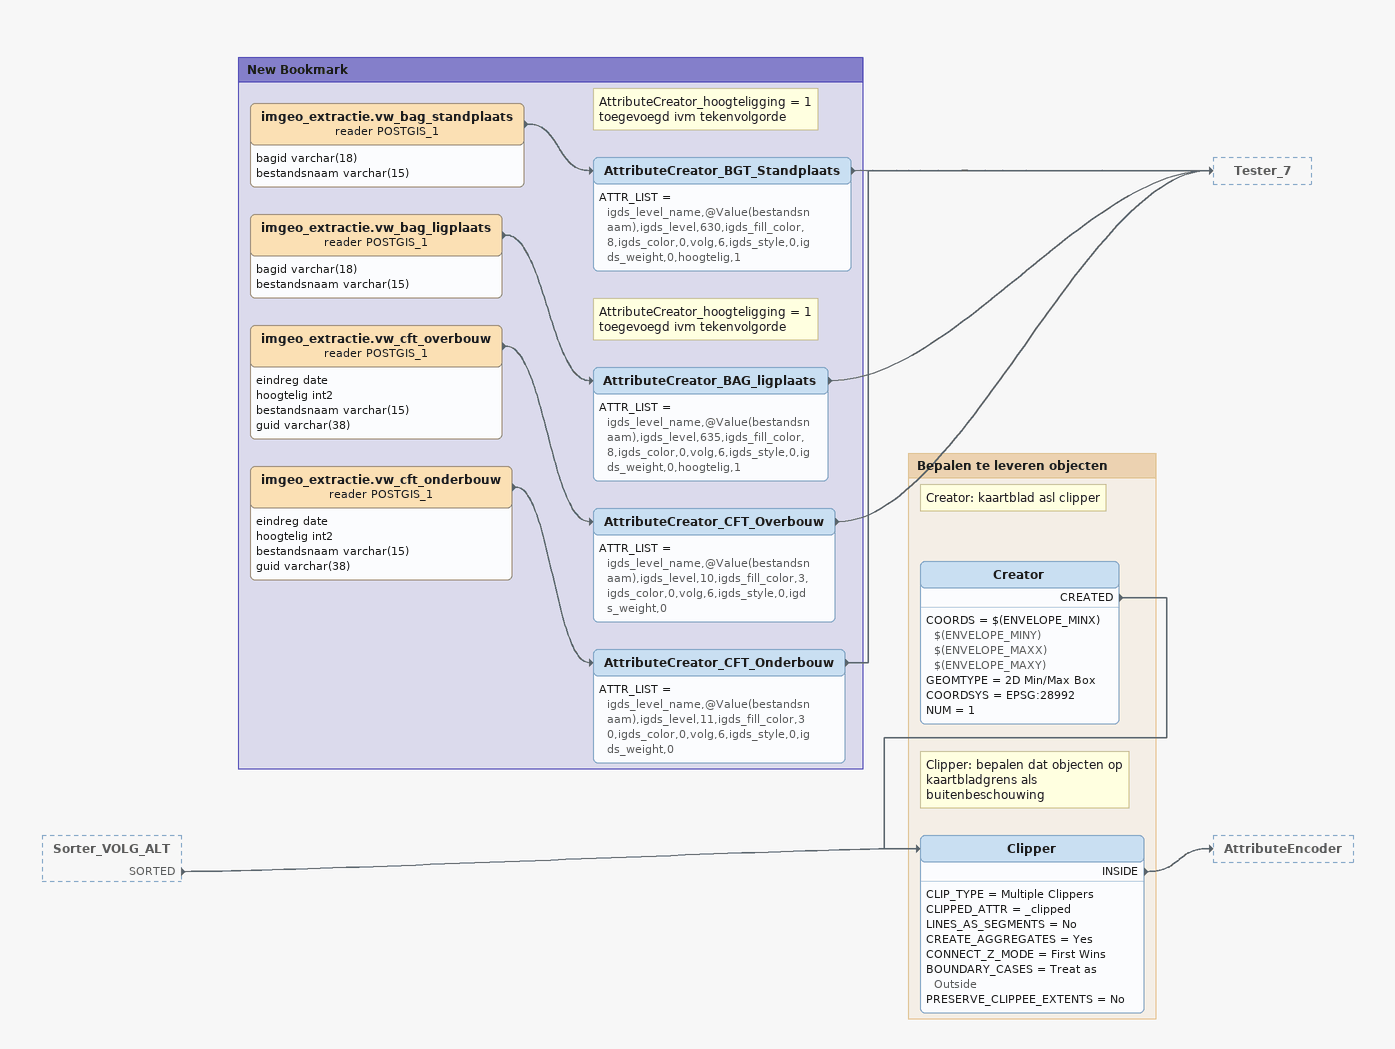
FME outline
Sorter_VOLG_ALT [outside]
    SORTED -> Clipper

Bookmark: New Bookmark
imgeo_extractie.vw_bag_standplaats (reader POSTGIS_1)
    attributes: bagid varchar(18), bestandsnaam varchar(15)
    -> AttributeCreator_BGT_Standplaats
Note: AttributeCreator_hoogteligging = 1 toegevoegd ivm tekenvolgorde
AttributeCreator_BGT_Standplaats
    ATTR_LIST = igds_level_name,@Value(bestandsnaam),igds_level,630,igds_fill_color,8,igds_color,0,volg,6,igds_style,0,igds_weight,0,hoogtelig,1
    -> Tester_7
imgeo_extractie.vw_bag_ligplaats (reader POSTGIS_1)
    attributes: bagid varchar(18), bestandsnaam varchar(15)
    -> AttributeCreator_BAG_ligplaats
Note: AttributeCreator_hoogteligging = 1 toegevoegd ivm tekenvolgorde
AttributeCreator_BAG_ligplaats
    ATTR_LIST = igds_level_name,@Value(bestandsnaam),igds_level,635,igds_fill_color,8,igds_color,0,volg,6,igds_style,0,igds_weight,0,hoogtelig,1
    -> Tester_7
imgeo_extractie.vw_cft_overbouw (reader POSTGIS_1)
    attributes: eindreg date, hoogtelig int2, bestandsnaam varchar(15), guid varchar(38)
    -> AttributeCreator_CFT_Overbouw
AttributeCreator_CFT_Overbouw
    ATTR_LIST = igds_level_name,@Value(bestandsnaam),igds_level,10,igds_fill_color,3,igds_color,0,volg,6,igds_style,0,igds_weight,0
    -> Tester_7
imgeo_extractie.vw_cft_onderbouw (reader POSTGIS_1)
    attributes: eindreg date, hoogtelig int2, bestandsnaam varchar(15), guid varchar(38)
    -> AttributeCreator_CFT_Onderbouw
AttributeCreator_CFT_Onderbouw
    ATTR_LIST = igds_level_name,@Value(bestandsnaam),igds_level,11,igds_fill_color,30,igds_color,0,volg,6,igds_style,0,igds_weight,0
    -> Tester_7

Bookmark: Bepalen te leveren objecten
Note: Creator: kaartblad asl clipper
Creator
    COORDS = $(ENVELOPE_MINX) $(ENVELOPE_MINY) $(ENVELOPE_MAXX) $(ENVELOPE_MAXY)
    GEOMTYPE = 2D Min/Max Box
    COORDSYS = EPSG:28992
    NUM = 1
    CREATED -> Clipper
Note: Clipper: bepalen dat objecten op kaartbladgrens als buitenbeschouwing
Clipper
    CLIP_TYPE = Multiple Clippers
    CLIPPED_ATTR = _clipped
    LINES_AS_SEGMENTS = No
    CREATE_AGGREGATES = Yes
    CONNECT_Z_MODE = First Wins
    BOUNDARY_CASES = Treat as Outside
    PRESERVE_CLIPPEE_EXTENTS = No
    INSIDE -> AttributeEncoder
